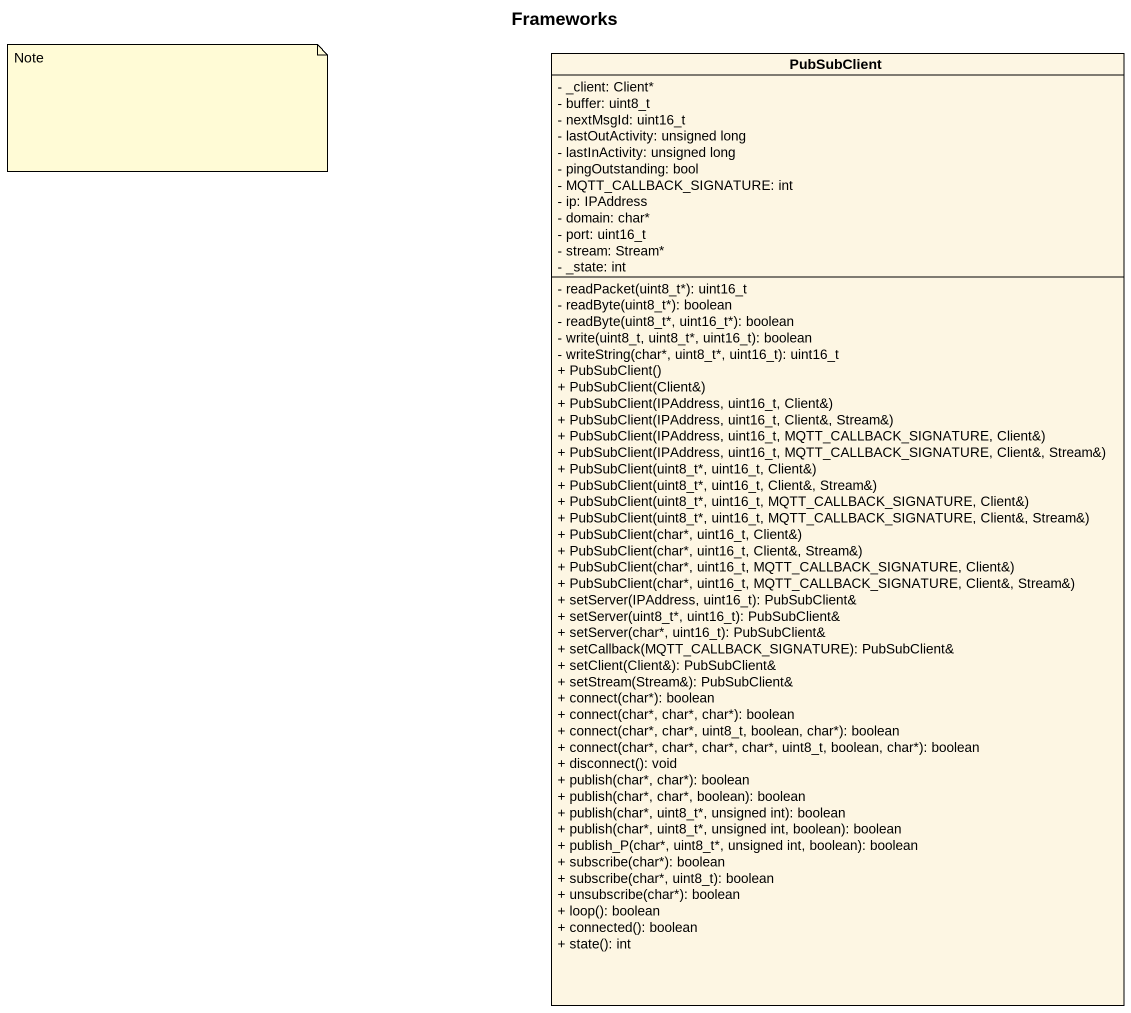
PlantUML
@startuml
title Frameworks
hide circle
hide empty members
skinparam classAttributeIconSize 0
class PubSubClient {
  - _client: Client*
  - buffer: uint8_t
  - nextMsgId: uint16_t
  - lastOutActivity: unsigned long
  - lastInActivity: unsigned long
  - pingOutstanding: bool
  - MQTT_CALLBACK_SIGNATURE: int
  - ip: IPAddress
  - domain: char*
  - port: uint16_t
  - stream: Stream*
  - _state: int
  - readPacket(uint8_t*): uint16_t
  - readByte(uint8_t*): boolean
  - readByte(uint8_t*, uint16_t*): boolean
  - write(uint8_t, uint8_t*, uint16_t): boolean
  - writeString(char*, uint8_t*, uint16_t): uint16_t
  + PubSubClient()
  + PubSubClient(Client&)
  + PubSubClient(IPAddress, uint16_t, Client&)
  + PubSubClient(IPAddress, uint16_t, Client&, Stream&)
  + PubSubClient(IPAddress, uint16_t, MQTT_CALLBACK_SIGNATURE, Client&)
  + PubSubClient(IPAddress, uint16_t, MQTT_CALLBACK_SIGNATURE, Client&, Stream&)
  + PubSubClient(uint8_t*, uint16_t, Client&)
  + PubSubClient(uint8_t*, uint16_t, Client&, Stream&)
  + PubSubClient(uint8_t*, uint16_t, MQTT_CALLBACK_SIGNATURE, Client&)
  + PubSubClient(uint8_t*, uint16_t, MQTT_CALLBACK_SIGNATURE, Client&, Stream&)
  + PubSubClient(char*, uint16_t, Client&)
  + PubSubClient(char*, uint16_t, Client&, Stream&)
  + PubSubClient(char*, uint16_t, MQTT_CALLBACK_SIGNATURE, Client&)
  + PubSubClient(char*, uint16_t, MQTT_CALLBACK_SIGNATURE, Client&, Stream&)
  + setServer(IPAddress, uint16_t): PubSubClient&
  + setServer(uint8_t*, uint16_t): PubSubClient&
  + setServer(char*, uint16_t): PubSubClient&
  + setCallback(MQTT_CALLBACK_SIGNATURE): PubSubClient&
  + setClient(Client&): PubSubClient&
  + setStream(Stream&): PubSubClient&
  + connect(char*): boolean
  + connect(char*, char*, char*): boolean
  + connect(char*, char*, uint8_t, boolean, char*): boolean
  + connect(char*, char*, char*, char*, uint8_t, boolean, char*): boolean
  + disconnect(): void
  + publish(char*, char*): boolean
  + publish(char*, char*, boolean): boolean
  + publish(char*, uint8_t*, unsigned int): boolean
  + publish(char*, uint8_t*, unsigned int, boolean): boolean
  + publish_P(char*, uint8_t*, unsigned int, boolean): boolean
  + subscribe(char*): boolean
  + subscribe(char*, uint8_t): boolean
  + unsubscribe(char*): boolean
  + loop(): boolean
  + connected(): boolean
  + state(): int
}
note as N1
  Note
end note
@enduml
